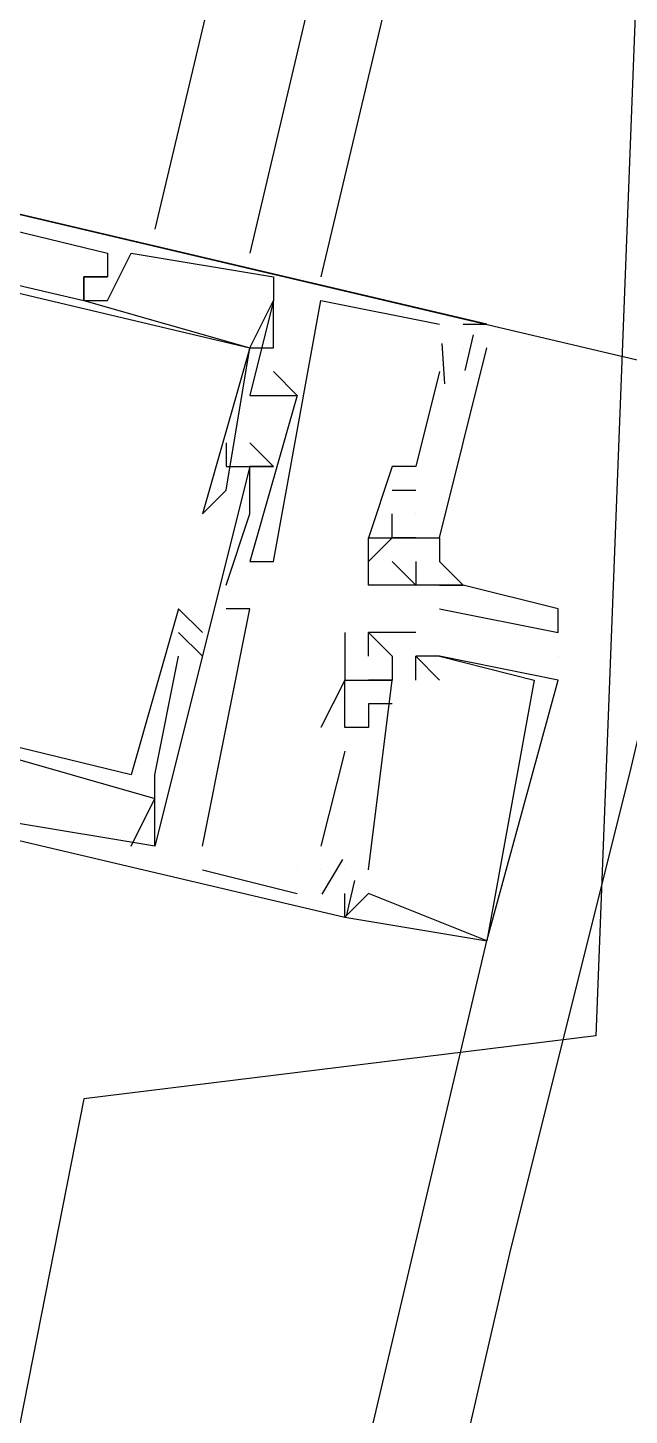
# Model space of a CAD drawing. Header units: feet. Extents: x -84 to 198, y -22 to 181.
# Drawn here: x 43.328 to 43.667, y 19.111 to 19.891 of the extents above; entities that cross this region are included whole.
import ezdxf

# ---------------------------------------------------------------- set-up
doc = ezdxf.new("R2010")
doc.units = ezdxf.units.FT
doc.layers.add('A-AREA-UNIDAD', color=30, linetype='CONTINUOUS')
doc.layers.add('A-LINEA', color=7, linetype='CONTINUOUS')

msp = doc.modelspace()

# ---------------------------------------------------------------- linework, layer by layer
at = {"layer": 'A-AREA-UNIDAD'}
msp.add_lwpolyline([(46.208, 30.72), (45.088, 25.6889), (44.88, 25.44), (46.16, 25.0489), (45.632, 22.8089), (45.36, 22.2756), (44.128, 22.56), (44.128, 21.6), (43.68, 20.16), (43.648, 19.3244), (43.36, 19.2889), (42.72, 16.0356), (41.952, 13.4044), (41.952, 12.7644), (41.312, 12.7289), (41.44, 11.0044), (41.2, 10.0444), (46.752, 9.1556), (54.88, 8.2844), (61.68, 7.8756), (67.328, 7.8756)], dxfattribs=at)
at = {"layer": 'A-LINEA'}
for p, q in [((46.0533, 31.0044), (43.4, 19.7778)), ((46.0933, 30.9511), (43.4533, 19.7644)), ((46.1333, 30.8844), (43.4933, 19.7511)), ((54.6133, 17.1244), (42.9067, 19.8844)), ((43.3733, 19.7644), (43.3733, 19.7644)), ((43.3733, 19.7644), (43.3733, 19.7644)), ((43.3733, 19.7644), (43.3733, 19.7644)), ((43.3867, 19.7644), (43.3867, 19.7644)), ((43.3867, 19.7644), (43.3867, 19.7644)), ((43.3867, 19.7644), (43.3867, 19.7644)), ((43.36, 19.7511), (43.36, 19.7511)), ((43.36, 19.7511), (43.36, 19.7511)), ((43.36, 19.7511), (43.36, 19.7511)), ((43.36, 19.7511), (43.36, 19.7511)), ((43.36, 19.7511), (43.36, 19.7511)), ((43.36, 19.7511), (43.36, 19.7511)), ((43.36, 19.7511), (43.36, 19.7511)), ((43.36, 19.7511), (43.36, 19.7511)), ((43.36, 19.7511), (43.36, 19.7511)), ((43.3733, 19.7511), (43.3733, 19.7511)), ((43.3733, 19.7511), (43.3733, 19.7511)), ((43.3733, 19.7511), (43.3733, 19.7511)), ((43.3733, 19.7511), (43.3733, 19.7511)), ((43.3733, 19.7511), (43.3733, 19.7511)), ((43.3733, 19.7511), (43.3733, 19.7511)), ((43.4667, 19.7511), (43.4667, 19.7378)), ((43.4667, 19.7511), (43.4667, 19.7511)), ((43.4667, 19.7511), (43.4667, 19.7378)), ((43.4667, 19.7511), (43.4667, 19.7511)), ((43.4667, 19.7511), (43.4667, 19.7378)), ((43.4667, 19.7511), (43.4667, 19.7511)), ((43.36, 19.7378), (43.36, 19.7378)), ((43.36, 19.7378), (43.36, 19.7378)), ((43.36, 19.7378), (43.36, 19.7378)), ((43.36, 19.7378), (43.36, 19.7378)), ((43.36, 19.7378), (43.36, 19.7378)), ((43.36, 19.7378), (43.36, 19.7378)), ((43.36, 19.7378), (43.36, 19.7378)), ((43.36, 19.7378), (43.36, 19.7378)), ((43.36, 19.7378), (43.36, 19.7378)), ((43.3733, 19.7378), (43.3733, 19.7378)), ((43.3733, 19.7378), (43.3733, 19.7378)), ((43.3733, 19.7378), (43.3733, 19.7378)), ((43.4667, 19.7378), (43.4667, 19.7378)), ((43.4667, 19.7378), (43.4667, 19.7378)), ((43.4667, 19.7378), (43.4667, 19.7378)), ((43.4667, 19.7378), (43.4667, 19.7378)), ((43.4667, 19.7378), (43.4667, 19.7378)), ((43.4667, 19.7378), (43.4667, 19.7378)), ((43.4933, 19.7378), (43.4933, 19.7378)), ((43.4933, 19.7378), (43.4933, 19.7378)), ((43.4933, 19.7378), (43.4933, 19.7378)), ((43.56, 19.7244), (43.56, 19.7244)), ((43.56, 19.7244), (43.56, 19.7244)), ((43.56, 19.7244), (43.56, 19.7244)), ((43.5733, 19.7244), (43.5733, 19.7244)), ((43.5733, 19.7244), (43.5733, 19.7244)), ((43.5733, 19.7244), (43.5733, 19.7244)), ((43.5867, 19.7244), (43.5867, 19.7244)), ((43.5867, 19.7244), (43.5867, 19.7244)), ((43.5867, 19.7244), (43.5867, 19.7244)), ((43.4533, 19.7111), (43.4533, 19.7111)), ((43.4533, 19.7111), (43.4533, 19.7111)), ((43.4533, 19.7111), (43.4533, 19.7111)), ((43.4533, 19.7111), (43.4533, 19.7111)), ((43.4533, 19.7111), (43.4533, 19.7111)), ((43.4533, 19.7111), (43.4533, 19.7111)), ((43.4533, 19.7111), (43.4533, 19.7111)), ((43.4533, 19.7111), (43.4533, 19.7111)), ((43.4533, 19.7111), (43.4533, 19.7111)), ((43.4667, 19.7111), (43.4667, 19.7111)), ((43.4667, 19.7111), (43.4667, 19.7111)), ((43.4667, 19.7111), (43.4667, 19.7111)), ((43.5613, 19.7136), (43.5629, 19.6909)), ((43.5613, 19.7136), (43.5629, 19.6909)), ((43.5613, 19.7136), (43.5629, 19.6909)), ((43.5733, 19.7111), (43.5733, 19.7111)), ((43.5733, 19.7111), (43.5733, 19.7111)), ((43.5733, 19.7111), (43.5733, 19.7111)), ((43.5733, 19.7111), (43.5733, 19.7111)), ((43.5733, 19.7111), (43.5733, 19.7111)), ((43.5733, 19.7111), (43.5733, 19.7111)), ((43.579, 19.7184), (43.5743, 19.6984)), ((43.579, 19.7184), (43.5743, 19.6984)), ((43.579, 19.7184), (43.5743, 19.6984)), ((43.5867, 19.7111), (43.5867, 19.7111)), ((43.5867, 19.7111), (43.5867, 19.7111)), ((43.5867, 19.7111), (43.5867, 19.7111)), ((43.4667, 19.6978), (43.4667, 19.6978)), ((43.4667, 19.6978), (43.4667, 19.6978)), ((43.4667, 19.6978), (43.4667, 19.6978)), ((43.56, 19.6978), (43.56, 19.6978)), ((43.56, 19.6978), (43.56, 19.6978)), ((43.56, 19.6978), (43.56, 19.6978)), ((43.4533, 19.6844), (43.4533, 19.6844)), ((43.4533, 19.6844), (43.4533, 19.6844)), ((43.4533, 19.6844), (43.4533, 19.6844)), ((43.4667, 19.6844), (43.4667, 19.6844)), ((43.4667, 19.6844), (43.4667, 19.6844)), ((43.4667, 19.6844), (43.4667, 19.6844)), ((43.4667, 19.6844), (43.4667, 19.6844)), ((43.4667, 19.6844), (43.4667, 19.6844)), ((43.4667, 19.6844), (43.4667, 19.6844)), ((43.48, 19.6844), (43.48, 19.6844)), ((43.48, 19.6844), (43.48, 19.6844)), ((43.48, 19.6844), (43.48, 19.6844)), ((43.48, 19.6844), (43.48, 19.6844)), ((43.48, 19.6844), (43.48, 19.6844)), ((43.48, 19.6844), (43.48, 19.6844)), ((43.44, 19.6578), (43.44, 19.6578)), ((43.44, 19.6578), (43.44, 19.6578)), ((43.44, 19.6578), (43.44, 19.6578)), ((43.4667, 19.6444), (43.4533, 19.6578)), ((43.4533, 19.6578), (43.4533, 19.6578)), ((43.4667, 19.6444), (43.4533, 19.6578)), ((43.4533, 19.6578), (43.4533, 19.6578)), ((43.4667, 19.6444), (43.4533, 19.6578)), ((43.4533, 19.6578), (43.4533, 19.6578)), ((43.44, 19.6444), (43.44, 19.6444)), ((43.44, 19.6444), (43.44, 19.6444)), ((43.44, 19.6444), (43.44, 19.6444)), ((43.4533, 19.6444), (43.4533, 19.6444)), ((43.4533, 19.6444), (43.4533, 19.6444)), ((43.4533, 19.6444), (43.4533, 19.6444)), ((43.4533, 19.6444), (43.4533, 19.6444)), ((43.4533, 19.6444), (43.4533, 19.6444)), ((43.4533, 19.6444), (43.4533, 19.6444)), ((43.4533, 19.6444), (43.4533, 19.6444)), ((43.4533, 19.6444), (43.4533, 19.6444)), ((43.4533, 19.6444), (43.4533, 19.6444)), ((43.4533, 19.6444), (43.4533, 19.6444)), ((43.4533, 19.6444), (43.4533, 19.6444)), ((43.4533, 19.6444), (43.4533, 19.6444)), ((43.4667, 19.6444), (43.4667, 19.6444)), ((43.4667, 19.6444), (43.4667, 19.6444)), ((43.4667, 19.6444), (43.4667, 19.6444)), ((43.4667, 19.6444), (43.4667, 19.6444)), ((43.4667, 19.6444), (43.4667, 19.6444)), ((43.4667, 19.6444), (43.4667, 19.6444)), ((43.4667, 19.6444), (43.4667, 19.6444)), ((43.4667, 19.6444), (43.4667, 19.6444)), ((43.4667, 19.6444), (43.4667, 19.6444)), ((43.5333, 19.6444), (43.5333, 19.6444)), ((43.5333, 19.6444), (43.5333, 19.6444)), ((43.5333, 19.6444), (43.5333, 19.6444)), ((43.5467, 19.6444), (43.5467, 19.6444)), ((43.5467, 19.6444), (43.5467, 19.6444)), ((43.5467, 19.6444), (43.5467, 19.6444)), ((43.44, 19.6311), (43.44, 19.6311)), ((43.44, 19.6311), (43.44, 19.6311)), ((43.44, 19.6311), (43.44, 19.6311)), ((43.5333, 19.6311), (43.5467, 19.6311)), ((43.5333, 19.6311), (43.5333, 19.6311)), ((43.5333, 19.6311), (43.5467, 19.6311)), ((43.5333, 19.6311), (43.5333, 19.6311)), ((43.5333, 19.6311), (43.5467, 19.6311)), ((43.5333, 19.6311), (43.5333, 19.6311)), ((43.5467, 19.6311), (43.5467, 19.6311)), ((43.5467, 19.6311), (43.5467, 19.6311)), ((43.5467, 19.6311), (43.5467, 19.6311)), ((43.4267, 19.6178), (43.4267, 19.6178)), ((43.4267, 19.6178), (43.4267, 19.6178)), ((43.4267, 19.6178), (43.4267, 19.6178)), ((43.4533, 19.6178), (43.4533, 19.6178)), ((43.4533, 19.6178), (43.4533, 19.6178)), ((43.4533, 19.6178), (43.4533, 19.6178)), ((43.5333, 19.6178), (43.5333, 19.6178)), ((43.5333, 19.6178), (43.5333, 19.6178)), ((43.5333, 19.6178), (43.5333, 19.6178)), ((43.5467, 19.6178), (43.5467, 19.6178)), ((43.5467, 19.6178), (43.5467, 19.6178)), ((43.5467, 19.6178), (43.5467, 19.6178)), ((43.5467, 19.6178), (43.5467, 19.6178)), ((43.5467, 19.6178), (43.5467, 19.6178)), ((43.5467, 19.6178), (43.5467, 19.6178)), ((43.52, 19.5911), (43.5333, 19.6044)), ((43.52, 19.6044), (43.52, 19.6044)), ((43.52, 19.6044), (43.52, 19.6044)), ((43.52, 19.6044), (43.52, 19.6044)), ((43.52, 19.6044), (43.52, 19.6044)), ((43.5467, 19.6044), (43.5333, 19.6044)), ((43.5333, 19.6044), (43.5333, 19.6044)), ((43.5333, 19.6044), (43.5333, 19.6044)), ((43.5333, 19.6044), (43.5333, 19.6044)), ((43.5333, 19.6044), (43.5333, 19.6044)), ((43.5333, 19.6044), (43.5333, 19.6044)), ((43.5333, 19.6044), (43.5333, 19.6044)), ((43.5467, 19.6044), (43.5467, 19.6044)), ((43.5467, 19.6044), (43.5467, 19.6044)), ((43.5467, 19.6044), (43.5467, 19.6044)), ((43.5467, 19.6044), (43.5467, 19.6044)), ((43.5467, 19.6044), (43.5467, 19.6044)), ((43.56, 19.6044), (43.56, 19.6044)), ((43.56, 19.6044), (43.56, 19.6044)), ((43.56, 19.6044), (43.56, 19.6044)), ((43.56, 19.6044), (43.56, 19.6044)), ((43.4533, 19.5911), (43.4533, 19.5911)), ((43.4533, 19.5911), (43.4533, 19.5911)), ((43.4533, 19.5911), (43.4533, 19.5911)), ((43.4667, 19.5911), (43.4667, 19.5911)), ((43.4667, 19.5911), (43.4667, 19.5911)), ((43.4667, 19.5911), (43.4667, 19.5911)), ((43.52, 19.5911), (43.52, 19.5911)), ((43.5333, 19.5911), (43.5333, 19.5911)), ((43.5467, 19.5911), (43.5467, 19.5911)), ((43.56, 19.5911), (43.56, 19.5911)), ((43.44, 19.5778), (43.44, 19.5778)), ((43.44, 19.5778), (43.44, 19.5778)), ((43.44, 19.5778), (43.44, 19.5778)), ((43.52, 19.5778), (43.52, 19.5778)), ((43.5333, 19.5778), (43.5333, 19.5778)), ((43.5467, 19.5778), (43.5467, 19.5778)), ((43.56, 19.5778), (43.56, 19.5778)), ((43.56, 19.5778), (43.56, 19.5778)), ((43.5733, 19.5778), (43.5733, 19.5778)), ((43.5733, 19.5778), (43.5733, 19.5778)), ((43.5733, 19.5778), (43.5733, 19.5778)), ((43.4267, 19.5511), (43.4133, 19.5644)), ((43.4133, 19.5644), (43.4133, 19.5644)), ((43.4267, 19.5511), (43.4133, 19.5644)), ((43.4133, 19.5644), (43.4133, 19.5644)), ((43.4267, 19.5511), (43.4133, 19.5644)), ((43.4133, 19.5644), (43.4133, 19.5644)), ((43.44, 19.5644), (43.44, 19.5644)), ((43.44, 19.5644), (43.44, 19.5644)), ((43.44, 19.5644), (43.44, 19.5644)), ((43.4533, 19.5644), (43.4533, 19.5644)), ((43.4533, 19.5644), (43.4533, 19.5644)), ((43.4533, 19.5644), (43.4533, 19.5644)), ((43.56, 19.5644), (43.56, 19.5644)), ((43.6267, 19.5644), (43.6267, 19.5644)), ((43.4267, 19.5378), (43.4133, 19.5511)), ((43.4133, 19.5511), (43.4133, 19.5511)), ((43.4133, 19.5511), (43.4133, 19.5511)), ((43.4267, 19.5378), (43.4133, 19.5511)), ((43.4133, 19.5511), (43.4133, 19.5511)), ((43.4133, 19.5511), (43.4133, 19.5511)), ((43.4267, 19.5378), (43.4133, 19.5511)), ((43.4133, 19.5511), (43.4133, 19.5511)), ((43.4133, 19.5511), (43.4133, 19.5511)), ((43.4267, 19.5511), (43.4267, 19.5511)), ((43.4267, 19.5511), (43.4267, 19.5511)), ((43.4267, 19.5511), (43.4267, 19.5511)), ((43.5067, 19.5511), (43.5067, 19.5511)), ((43.5067, 19.5511), (43.5067, 19.5511)), ((43.5067, 19.5511), (43.5067, 19.5511)), ((43.52, 19.5511), (43.52, 19.5511)), ((43.52, 19.5511), (43.52, 19.5511)), ((43.52, 19.5511), (43.52, 19.5511)), ((43.52, 19.5511), (43.52, 19.5511)), ((43.52, 19.5511), (43.52, 19.5511)), ((43.52, 19.5511), (43.52, 19.5511)), ((43.5333, 19.5511), (43.5333, 19.5511)), ((43.5333, 19.5511), (43.5333, 19.5511)), ((43.5333, 19.5511), (43.5333, 19.5511)), ((43.5467, 19.5511), (43.5467, 19.5511)), ((43.5467, 19.5511), (43.5467, 19.5511)), ((43.5467, 19.5511), (43.5467, 19.5511)), ((43.6267, 19.5511), (43.6267, 19.5511)), ((43.4133, 19.5378), (43.4133, 19.5378)), ((43.4133, 19.5378), (43.4133, 19.5378)), ((43.4133, 19.5378), (43.4133, 19.5378)), ((43.4267, 19.5378), (43.4267, 19.5378)), ((43.4267, 19.5378), (43.4267, 19.5378)), ((43.4267, 19.5378), (43.4267, 19.5378)), ((43.52, 19.5378), (43.52, 19.5378)), ((43.52, 19.5378), (43.52, 19.5378)), ((43.52, 19.5378), (43.52, 19.5378)), ((43.5333, 19.5378), (43.5333, 19.5378)), ((43.5333, 19.5378), (43.5333, 19.5378)), ((43.5333, 19.5378), (43.5333, 19.5378)), ((43.5467, 19.5244), (43.5467, 19.5378)), ((43.5467, 19.5378), (43.5467, 19.5378)), ((43.5467, 19.5378), (43.5467, 19.5378)), ((43.5467, 19.5244), (43.5467, 19.5378)), ((43.5467, 19.5378), (43.5467, 19.5378)), ((43.5467, 19.5378), (43.5467, 19.5378)), ((43.5467, 19.5244), (43.5467, 19.5378)), ((43.5467, 19.5378), (43.5467, 19.5378)), ((43.5467, 19.5378), (43.5467, 19.5378)), ((43.56, 19.5378), (43.56, 19.5378)), ((43.56, 19.5378), (43.56, 19.5378)), ((43.56, 19.5378), (43.56, 19.5378)), ((43.56, 19.5378), (43.56, 19.5378)), ((43.56, 19.5378), (43.56, 19.5378)), ((43.56, 19.5378), (43.56, 19.5378)), ((43.6267, 19.5378), (43.6267, 19.5378)), ((43.5067, 19.5244), (43.4933, 19.4978)), ((43.5067, 19.5244), (43.4933, 19.4978)), ((43.5067, 19.5244), (43.4933, 19.4978)), ((43.5067, 19.5244), (43.5067, 19.5244)), ((43.5067, 19.5244), (43.5067, 19.5244)), ((43.5067, 19.5244), (43.5067, 19.5244)), ((43.5067, 19.5244), (43.5067, 19.5244)), ((43.5067, 19.5244), (43.5067, 19.5244)), ((43.5067, 19.5244), (43.5067, 19.5244)), ((43.5067, 19.5244), (43.5067, 19.5244)), ((43.5067, 19.5244), (43.5067, 19.5244)), ((43.5067, 19.5244), (43.5067, 19.5244)), ((43.52, 19.4178), (43.5333, 19.5244)), ((43.52, 19.5244), (43.52, 19.5244)), ((43.52, 19.5244), (43.52, 19.5244)), ((43.52, 19.5244), (43.52, 19.5244)), ((43.52, 19.4178), (43.5333, 19.5244)), ((43.52, 19.5244), (43.52, 19.5244)), ((43.52, 19.5244), (43.52, 19.5244)), ((43.52, 19.5244), (43.52, 19.5244)), ((43.52, 19.4178), (43.5333, 19.5244)), ((43.52, 19.5244), (43.52, 19.5244)), ((43.52, 19.5244), (43.52, 19.5244)), ((43.52, 19.5244), (43.52, 19.5244)), ((43.5333, 19.5244), (43.5333, 19.5244)), ((43.5333, 19.5244), (43.5333, 19.5244)), ((43.5333, 19.5244), (43.5333, 19.5244)), ((43.5333, 19.5244), (43.5333, 19.5244)), ((43.5333, 19.5244), (43.5333, 19.5244)), ((43.5333, 19.5244), (43.5333, 19.5244)), ((43.5333, 19.5244), (43.5333, 19.5244)), ((43.5333, 19.5244), (43.5333, 19.5244)), ((43.5333, 19.5244), (43.5333, 19.5244)), ((43.5467, 19.5244), (43.5467, 19.5244)), ((43.5467, 19.5244), (43.5467, 19.5244)), ((43.5467, 19.5244), (43.5467, 19.5244)), ((43.56, 19.5244), (43.56, 19.5244)), ((43.56, 19.5244), (43.56, 19.5244)), ((43.56, 19.5244), (43.56, 19.5244)), ((43.6133, 19.5244), (43.6133, 19.5244)), ((43.6133, 19.5244), (43.6133, 19.5244)), ((43.6133, 19.5244), (43.6133, 19.5244)), ((43.6267, 19.5244), (43.6267, 19.5244)), ((43.6267, 19.5244), (43.6267, 19.5244)), ((43.6267, 19.5244), (43.6267, 19.5244)), ((43.5067, 19.5111), (43.5067, 19.5111)), ((43.5067, 19.5111), (43.5067, 19.5111)), ((43.5067, 19.5111), (43.5067, 19.5111)), ((43.52, 19.5111), (43.52, 19.5111)), ((43.52, 19.5111), (43.52, 19.5111)), ((43.52, 19.5111), (43.52, 19.5111)), ((43.5333, 19.5111), (43.5333, 19.5111)), ((43.5333, 19.5111), (43.5333, 19.5111)), ((43.5333, 19.5111), (43.5333, 19.5111)), ((43.4933, 19.4978), (43.4933, 19.4978)), ((43.4933, 19.4978), (43.4933, 19.4978)), ((43.4933, 19.4978), (43.4933, 19.4978)), ((43.5067, 19.4978), (43.5067, 19.4978)), ((43.5067, 19.4978), (43.5067, 19.4978)), ((43.5067, 19.4978), (43.5067, 19.4978)), ((43.5067, 19.4978), (43.5067, 19.4978)), ((43.5067, 19.4978), (43.5067, 19.4978)), ((43.5067, 19.4978), (43.5067, 19.4978)), ((43.5067, 19.4978), (43.5067, 19.4978)), ((43.5067, 19.4978), (43.5067, 19.4978)), ((43.5067, 19.4978), (43.5067, 19.4978)), ((43.52, 19.4978), (43.52, 19.4978)), ((43.52, 19.4978), (43.52, 19.4978)), ((43.52, 19.4978), (43.52, 19.4978)), ((43.5067, 19.4844), (43.4933, 19.4311)), ((43.5067, 19.4844), (43.4933, 19.4311)), ((43.5067, 19.4844), (43.4933, 19.4311)), ((43.5067, 19.4844), (43.5067, 19.4844)), ((43.5067, 19.4844), (43.5067, 19.4844)), ((43.5067, 19.4844), (43.5067, 19.4844)), ((43.3867, 19.4711), (43.3867, 19.4711)), ((43.3867, 19.4711), (43.3867, 19.4711)), ((43.3867, 19.4711), (43.3867, 19.4711)), ((43.4, 19.4711), (43.4, 19.4711)), ((43.4, 19.4711), (43.4, 19.4711)), ((43.4, 19.4711), (43.4, 19.4711)), ((43.3867, 19.4311), (43.4, 19.4578)), ((43.3867, 19.4311), (43.4, 19.4578)), ((43.3867, 19.4311), (43.4, 19.4578)), ((43.4, 19.4578), (43.4, 19.4578)), ((43.4, 19.4578), (43.4, 19.4578)), ((43.4, 19.4578), (43.4, 19.4578)), ((43.3867, 19.4311), (43.3867, 19.4311)), ((43.3867, 19.4311), (43.3867, 19.4311)), ((43.3867, 19.4311), (43.3867, 19.4311)), ((43.4, 19.4311), (43.4, 19.4311)), ((43.4, 19.4311), (43.4, 19.4311)), ((43.4, 19.4311), (43.4, 19.4311)), ((43.4, 19.4311), (43.4, 19.4311)), ((43.4, 19.4311), (43.4, 19.4311)), ((43.4, 19.4311), (43.4, 19.4311)), ((43.4267, 19.4311), (43.4267, 19.4311)), ((43.4267, 19.4311), (43.4267, 19.4311)), ((43.4267, 19.4311), (43.4267, 19.4311)), ((43.4933, 19.4311), (43.4933, 19.4311)), ((43.4933, 19.4311), (43.4933, 19.4311)), ((43.4933, 19.4311), (43.4933, 19.4311)), ((43.5055, 19.4235), (43.4939, 19.404)), ((43.5055, 19.4235), (43.4939, 19.404)), ((43.5055, 19.4235), (43.4939, 19.404)), ((43.4267, 19.4178), (43.48, 19.4044)), ((43.4267, 19.4178), (43.4267, 19.4178)), ((43.4267, 19.4178), (43.48, 19.4044)), ((43.4267, 19.4178), (43.4267, 19.4178)), ((43.4267, 19.4178), (43.48, 19.4044)), ((43.4267, 19.4178), (43.4267, 19.4178)), ((43.48, 19.4178), (43.48, 19.4178)), ((43.48, 19.4178), (43.48, 19.4178)), ((43.48, 19.4178), (43.48, 19.4178)), ((43.4933, 19.4178), (43.4933, 19.4178)), ((43.4933, 19.4178), (43.4933, 19.4178)), ((43.4933, 19.4178), (43.4933, 19.4178)), ((43.5067, 19.4178), (43.5067, 19.4178)), ((43.5067, 19.4178), (43.5067, 19.4178)), ((43.5067, 19.4178), (43.5067, 19.4178)), ((43.5067, 19.4178), (43.5067, 19.4178)), ((43.5067, 19.4178), (43.5067, 19.4178)), ((43.5067, 19.4178), (43.5067, 19.4178)), ((43.52, 19.4178), (43.52, 19.4178)), ((43.52, 19.4178), (43.52, 19.4178)), ((43.52, 19.4178), (43.52, 19.4178)), ((43.5123, 19.4117), (43.5076, 19.3917)), ((43.5123, 19.4117), (43.5076, 19.3917)), ((43.5123, 19.4117), (43.5076, 19.3917)), ((43.48, 19.4044), (43.48, 19.4044)), ((43.48, 19.4044), (43.48, 19.4044)), ((43.48, 19.4044), (43.48, 19.4044)), ((43.4933, 19.4044), (43.4933, 19.4044)), ((43.4933, 19.4044), (43.4933, 19.4044)), ((43.4933, 19.4044), (43.4933, 19.4044)), ((43.5067, 19.4044), (43.5067, 19.4044)), ((43.5067, 19.4044), (43.5067, 19.4044)), ((43.5067, 19.4044), (43.5067, 19.4044)), ((43.52, 19.4044), (43.52, 19.4044)), ((43.52, 19.4044), (43.52, 19.4044)), ((43.52, 19.4044), (43.52, 19.4044)), ((43.5067, 19.3911), (43.5067, 19.3911)), ((43.5067, 19.3911), (43.5067, 19.3911)), ((43.5067, 19.3911), (43.5067, 19.3911)), ((43.5067, 19.3911), (43.5067, 19.3911)), ((43.5067, 19.3911), (43.5067, 19.3911)), ((43.5067, 19.3911), (43.5067, 19.3911)), ((42.0933, 13.0444), (43.5867, 19.3778)), ((43.5867, 19.3778), (43.5867, 19.3778)), ((43.5867, 19.3778), (43.5867, 19.3778)), ((43.5867, 19.3778), (43.5867, 19.3778)), ((43.5867, 19.3778), (43.5867, 19.3778)), ((43.5867, 19.3778), (43.5867, 19.3778)), ((43.5867, 19.3778), (43.5867, 19.3778))]:
    msp.add_line(p, q, dxfattribs=at)
for points in [[(43.5733, 19.7244), (43.5867, 19.7244), (42.9067, 19.8844), (42.88, 19.7378), (42.8933, 19.7244), (42.8933, 19.7378), (42.8933, 19.7644), (42.8933, 19.7511)], [(43.5733, 19.7244), (43.5867, 19.7244), (42.9067, 19.8844), (42.88, 19.7378), (42.8933, 19.7244), (42.8933, 19.7378), (42.8933, 19.7644), (42.8933, 19.7511)], [(43.5733, 19.7244), (43.5867, 19.7244), (42.9067, 19.8844), (42.88, 19.7378), (42.8933, 19.7244), (42.8933, 19.7378), (42.8933, 19.7644), (42.8933, 19.7511)], [(42.92, 19.8578), (42.92, 19.8578), (42.9333, 19.8711), (42.9333, 19.8578), (42.96, 19.8578), (42.96, 19.8311), (43.36, 19.7378), (43.36, 19.7511), (43.3733, 19.7511), (43.36, 19.7511), (43.36, 19.7378), (43.4533, 19.7111), (43.4667, 19.7378)], [(42.92, 19.8578), (42.92, 19.8578), (42.9333, 19.8711), (42.9333, 19.8578), (42.96, 19.8578), (42.96, 19.8311), (43.36, 19.7378), (43.36, 19.7511), (43.3733, 19.7511), (43.36, 19.7511), (43.36, 19.7378), (43.4533, 19.7111), (43.4667, 19.7378)], [(42.92, 19.8578), (42.92, 19.8578), (42.9333, 19.8711), (42.9333, 19.8578), (42.96, 19.8578), (42.96, 19.8311), (43.36, 19.7378), (43.36, 19.7511), (43.3733, 19.7511), (43.36, 19.7511), (43.36, 19.7378), (43.4533, 19.7111), (43.4667, 19.7378)], [(42.9333, 19.8711), (43.3733, 19.7644), (43.3733, 19.7511)], [(42.9333, 19.8711), (43.3733, 19.7644), (43.3733, 19.7511)], [(42.9333, 19.8711), (43.3733, 19.7644), (43.3733, 19.7511)], [(42.9333, 19.7378), (42.9467, 19.8311), (43.4533, 19.7111), (43.4267, 19.6178), (43.4267, 19.6178), (43.44, 19.6311), (43.4533, 19.7111), (43.4667, 19.7111), (43.4667, 19.7378)], [(42.9333, 19.7378), (42.9467, 19.8311), (43.4533, 19.7111), (43.4267, 19.6178), (43.4267, 19.6178), (43.44, 19.6311), (43.4533, 19.7111), (43.4667, 19.7111), (43.4667, 19.7378)], [(42.9333, 19.7378), (42.9467, 19.8311), (43.4533, 19.7111), (43.4267, 19.6178), (43.4267, 19.6178), (43.44, 19.6311), (43.4533, 19.7111), (43.4667, 19.7111), (43.4667, 19.7378)], [(42.92, 19.7778), (42.9333, 19.7644), (42.9333, 19.7778), (42.9067, 19.7778), (42.8933, 19.6978), (42.8667, 19.7111), (42.8267, 19.5511), (43.5067, 19.3911), (43.5067, 19.4044)], [(42.92, 19.7778), (42.9333, 19.7644), (42.9333, 19.7778), (42.9067, 19.7778), (42.8933, 19.6978), (42.8667, 19.7111), (42.8267, 19.5511), (43.5067, 19.3911), (43.5067, 19.4044)], [(42.92, 19.7778), (42.9333, 19.7644), (42.9333, 19.7778), (42.9067, 19.7778), (42.8933, 19.6978), (42.8667, 19.7111), (42.8267, 19.5511), (43.5067, 19.3911), (43.5067, 19.4044)], [(43.36, 19.7511), (43.36, 19.7378), (43.3733, 19.7378), (43.3867, 19.7644), (43.4667, 19.7511)], [(43.36, 19.7511), (43.36, 19.7378), (43.3733, 19.7378), (43.3867, 19.7644), (43.4667, 19.7511)], [(43.36, 19.7511), (43.36, 19.7378), (43.3733, 19.7378), (43.3867, 19.7644), (43.4667, 19.7511)], [(43.4667, 19.7378), (43.4533, 19.6844), (43.4667, 19.6844), (43.48, 19.6844), (43.4667, 19.6978)], [(43.48, 19.6844), (43.4533, 19.5911), (43.4667, 19.5911), (43.4933, 19.7378), (43.56, 19.7244)], [(43.4667, 19.7378), (43.4533, 19.6844), (43.4667, 19.6844), (43.48, 19.6844), (43.4667, 19.6978)], [(43.48, 19.6844), (43.4533, 19.5911), (43.4667, 19.5911), (43.4933, 19.7378), (43.56, 19.7244)], [(43.4667, 19.7378), (43.4533, 19.6844), (43.4667, 19.6844), (43.48, 19.6844), (43.4667, 19.6978)], [(43.48, 19.6844), (43.4533, 19.5911), (43.4667, 19.5911), (43.4933, 19.7378), (43.56, 19.7244)], [(43.5467, 19.6044), (43.56, 19.6044), (43.5867, 19.7111)], [(43.5467, 19.6044), (43.56, 19.6044), (43.5867, 19.7111)], [(43.5467, 19.6044), (43.56, 19.6044), (43.5867, 19.7111)], [(43.72, 19.6978), (43.6667, 19.4711), (43.6, 19.2044), (43.48, 18.6844), (43.2267, 17.6444), (42.9867, 16.6311), (42.76, 15.6444), (42.52, 14.6711), (42.3067, 13.7244), (42.08, 12.7911), (41.8667, 11.8844)], [(43.56, 19.6978), (43.5467, 19.6444), (43.5333, 19.6444), (43.52, 19.6044), (43.5333, 19.6044), (43.5333, 19.6178)], [(43.56, 19.6978), (43.5467, 19.6444), (43.5333, 19.6444), (43.52, 19.6044), (43.5333, 19.6044), (43.5333, 19.6178)], [(43.56, 19.6978), (43.5467, 19.6444), (43.5333, 19.6444), (43.52, 19.6044), (43.5333, 19.6044), (43.5333, 19.6178)], [(43.4133, 19.5644), (43.3867, 19.4711), (42.8933, 19.5911), (42.92, 19.6711)], [(43.4133, 19.5644), (43.3867, 19.4711), (42.8933, 19.5911), (42.92, 19.6711)], [(43.4133, 19.5644), (43.3867, 19.4711), (42.8933, 19.5911), (42.92, 19.6711)], [(43.44, 19.6578), (43.44, 19.6444), (43.4533, 19.6444), (43.4, 19.4311), (43.32, 19.4444)], [(43.44, 19.6578), (43.44, 19.6444), (43.4533, 19.6444), (43.4, 19.4311), (43.32, 19.4444)], [(43.44, 19.6578), (43.44, 19.6444), (43.4533, 19.6444), (43.4, 19.4311), (43.32, 19.4444)], [(43.44, 19.5778), (43.4533, 19.6178), (43.4533, 19.6444), (43.4667, 19.6444), (43.4533, 19.6444)], [(43.44, 19.5778), (43.4533, 19.6178), (43.4533, 19.6444), (43.4667, 19.6444), (43.4533, 19.6444)], [(43.44, 19.5778), (43.4533, 19.6178), (43.4533, 19.6444), (43.4667, 19.6444), (43.4533, 19.6444)], [(43.56, 19.5778), (43.5733, 19.5778), (43.56, 19.5778), (43.5333, 19.5778), (43.52, 19.5778), (43.52, 19.6044), (43.5333, 19.6044), (43.5333, 19.6044), (43.5333, 19.6044), (43.5333, 19.6044), (43.5467, 19.6044), (43.5467, 19.6044), (43.56, 19.6044), (43.56, 19.5911), (43.56, 19.5911), (43.5733, 19.5778), (43.5733, 19.5778)], [(43.5467, 19.5911), (43.5467, 19.5778), (43.5333, 19.5911)], [(43.56, 19.5644), (43.6267, 19.5511), (43.6267, 19.5644), (43.6267, 19.5644), (43.5733, 19.5778), (43.5733, 19.5778), (43.5733, 19.5778), (43.5733, 19.5778)], [(43.4267, 19.4311), (43.4533, 19.5644), (43.44, 19.5644)], [(43.4267, 19.4311), (43.4533, 19.5644), (43.44, 19.5644)], [(43.4267, 19.4311), (43.4533, 19.5644), (43.44, 19.5644)], [(43.5067, 19.5511), (43.5067, 19.5244), (43.5067, 19.5244), (43.5067, 19.5244), (43.5067, 19.5244)], [(43.5067, 19.5511), (43.5067, 19.5244), (43.5067, 19.5244), (43.5067, 19.5244), (43.5067, 19.5244)], [(43.5067, 19.5511), (43.5067, 19.5244), (43.5067, 19.5244), (43.5067, 19.5244), (43.5067, 19.5244)], [(43.52, 19.5378), (43.52, 19.5511), (43.5333, 19.5378), (43.5333, 19.5244), (43.52, 19.5244)], [(43.5467, 19.5511), (43.5333, 19.5511), (43.52, 19.5511)], [(43.52, 19.5378), (43.52, 19.5511), (43.5333, 19.5378), (43.5333, 19.5244), (43.52, 19.5244)], [(43.5467, 19.5511), (43.5333, 19.5511), (43.52, 19.5511)], [(43.52, 19.5378), (43.52, 19.5511), (43.5333, 19.5378), (43.5333, 19.5244), (43.52, 19.5244)], [(43.5467, 19.5511), (43.5333, 19.5511), (43.52, 19.5511)], [(43.4, 19.4311), (43.4, 19.4711), (43.4133, 19.5378)], [(43.4, 19.4311), (43.4, 19.4711), (43.4133, 19.5378)], [(43.4, 19.4311), (43.4, 19.4711), (43.4133, 19.5378)], [(43.56, 19.5378), (43.56, 19.5378), (43.56, 19.5378), (43.56, 19.5378), (43.6133, 19.5244), (43.6133, 19.5244), (43.5867, 19.3778), (43.5867, 19.3778), (43.52, 19.4044), (43.5067, 19.3911), (43.5867, 19.3778), (43.5867, 19.3778), (43.6267, 19.5244), (43.56, 19.5378), (43.5467, 19.5378)], [(43.56, 19.5378), (43.56, 19.5378), (43.56, 19.5378), (43.56, 19.5378), (43.6133, 19.5244), (43.6133, 19.5244), (43.5867, 19.3778), (43.5867, 19.3778), (43.52, 19.4044), (43.5067, 19.3911), (43.5867, 19.3778), (43.5867, 19.3778), (43.6267, 19.5244), (43.56, 19.5378), (43.5467, 19.5378)], [(43.56, 19.5378), (43.56, 19.5378), (43.56, 19.5378), (43.56, 19.5378), (43.6133, 19.5244), (43.6133, 19.5244), (43.5867, 19.3778), (43.5867, 19.3778), (43.52, 19.4044), (43.5067, 19.3911), (43.5867, 19.3778), (43.5867, 19.3778), (43.6267, 19.5244), (43.56, 19.5378), (43.5467, 19.5378)], [(43.56, 19.5244), (43.5467, 19.5378), (43.5467, 19.5378)], [(43.56, 19.5244), (43.5467, 19.5378), (43.5467, 19.5378)], [(43.56, 19.5244), (43.5467, 19.5378), (43.5467, 19.5378)], [(43.5333, 19.5111), (43.52, 19.5111), (43.52, 19.4978), (43.5067, 19.4978), (43.5067, 19.5111), (43.5067, 19.5244), (43.52, 19.5244)], [(43.5333, 19.5111), (43.52, 19.5111), (43.52, 19.4978), (43.5067, 19.4978), (43.5067, 19.5111), (43.5067, 19.5244), (43.52, 19.5244)], [(43.5333, 19.5111), (43.52, 19.5111), (43.52, 19.4978), (43.5067, 19.4978), (43.5067, 19.5111), (43.5067, 19.5244), (43.52, 19.5244)], [(43.52, 19.5244), (43.5333, 19.5244), (43.5333, 19.5244), (43.5333, 19.5244)], [(43.52, 19.5244), (43.5333, 19.5244), (43.5333, 19.5244), (43.5333, 19.5244)], [(43.52, 19.5244), (43.5333, 19.5244), (43.5333, 19.5244), (43.5333, 19.5244)], [(43.2933, 19.4711), (43.3067, 19.4844), (43.4, 19.4578)], [(43.2933, 19.4711), (43.3067, 19.4844), (43.4, 19.4578)], [(43.2933, 19.4711), (43.3067, 19.4844), (43.4, 19.4578)]]:
    msp.add_lwpolyline(points, dxfattribs=at)

doc.saveas('drawing.dxf')
